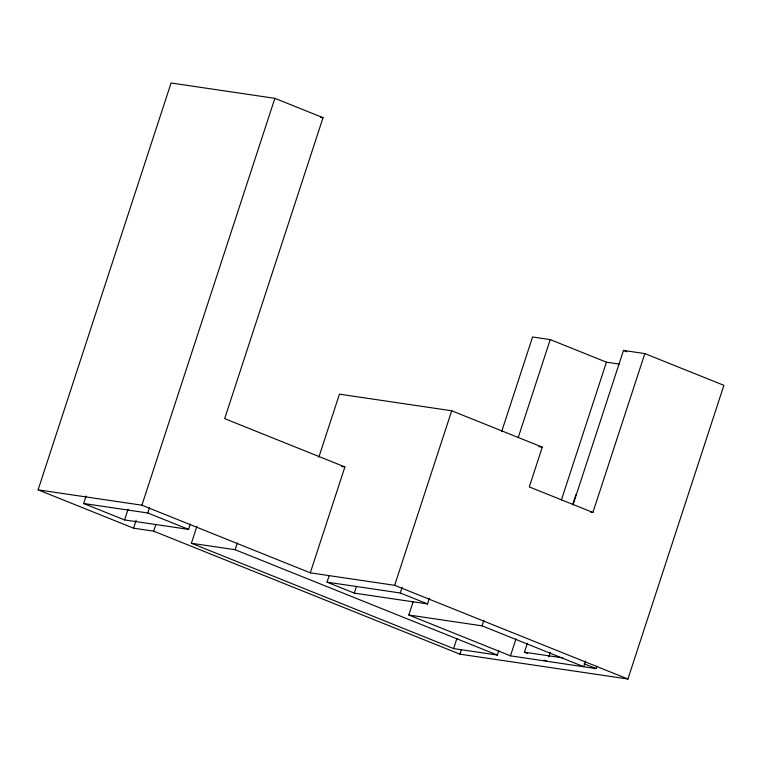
<?xml version="1.0" encoding="UTF-8"?>
<svg xmlns="http://www.w3.org/2000/svg" width="762" height="762" viewBox="0 0 762 762"><rect width="100%" height="100%" fill="white"/><g stroke="black" fill="none" stroke-linecap="round" stroke-linejoin="round"><path stroke-width="1.14" d="M38.1 489.852L171.079 82.991L274.872 98.336L323.031 117.681L224.666 418.643L344.9 466.935L310.286 572.833L141.894 505.196L38.1 489.852L133.521 528.171L153.657 531.152L459.905 654.167L627.917 679.009L723.9 385.343L644.842 353.587L623.478 350.425L573.014 504.806M190.329 524.027L188.576 529.371L124.577 519.932L83.629 503.501L86.077 496.014M124.577 519.932L128.073 509.235M133.521 528.171L136.103 520.265M141.894 505.196L274.872 98.336M83.629 503.501L147.79 512.988L149.533 507.635M153.657 531.152L155.867 524.399M498.824 650.558L497.348 655.053L453.6 648.586L191.386 543.258L196.901 526.361M191.386 543.258L235.134 549.726L237.344 542.973M318.84 457.181L339.442 394.164L451.695 410.766L542.296 447.151L529.295 486.918L592.912 512.464L644.842 353.587M429.368 598.313L427.53 603.942L354.282 593.112L327.022 582.158L329.232 575.405M354.282 593.112L356.492 586.359M310.286 572.833L394.649 585.311L451.695 410.766M327.022 582.158L400.269 592.988L402.107 587.359M596.856 666.35L596.122 668.607L510.454 655.844L408.803 615.01L413.223 601.504M501.644 431.635L532.581 336.985L550.231 339.595L606.438 362.179L619.23 364.065M518.189 437.626L550.231 339.595M453.6 648.586L456.914 638.461M459.905 654.167L461.381 649.662M408.803 615.01L482.051 625.84L483.889 620.22M510.454 655.844L515.988 638.899M561.404 499.977L606.438 362.179M527.704 653.52L524.437 652.205L527.39 643.195M572.681 504.606L575.996 494.471M548.764 656.882L550.231 652.377M585.549 661.025L583.702 666.674L482.051 625.84M320.697 117.338L323.031 117.681M538.924 446.656L542.296 447.151M341.414 466.42L344.9 466.935M590.664 512.14L592.912 512.464M524.437 652.205L562.804 657.882M623.478 350.425L626.783 351.758M394.649 585.311L627.917 679.009M584.149 663.797L596.122 668.607M400.269 592.988L427.53 603.942M544.02 660.073L547.287 661.387M147.79 512.988L188.576 529.371M235.134 549.726L497.348 655.053"/></g></svg>
